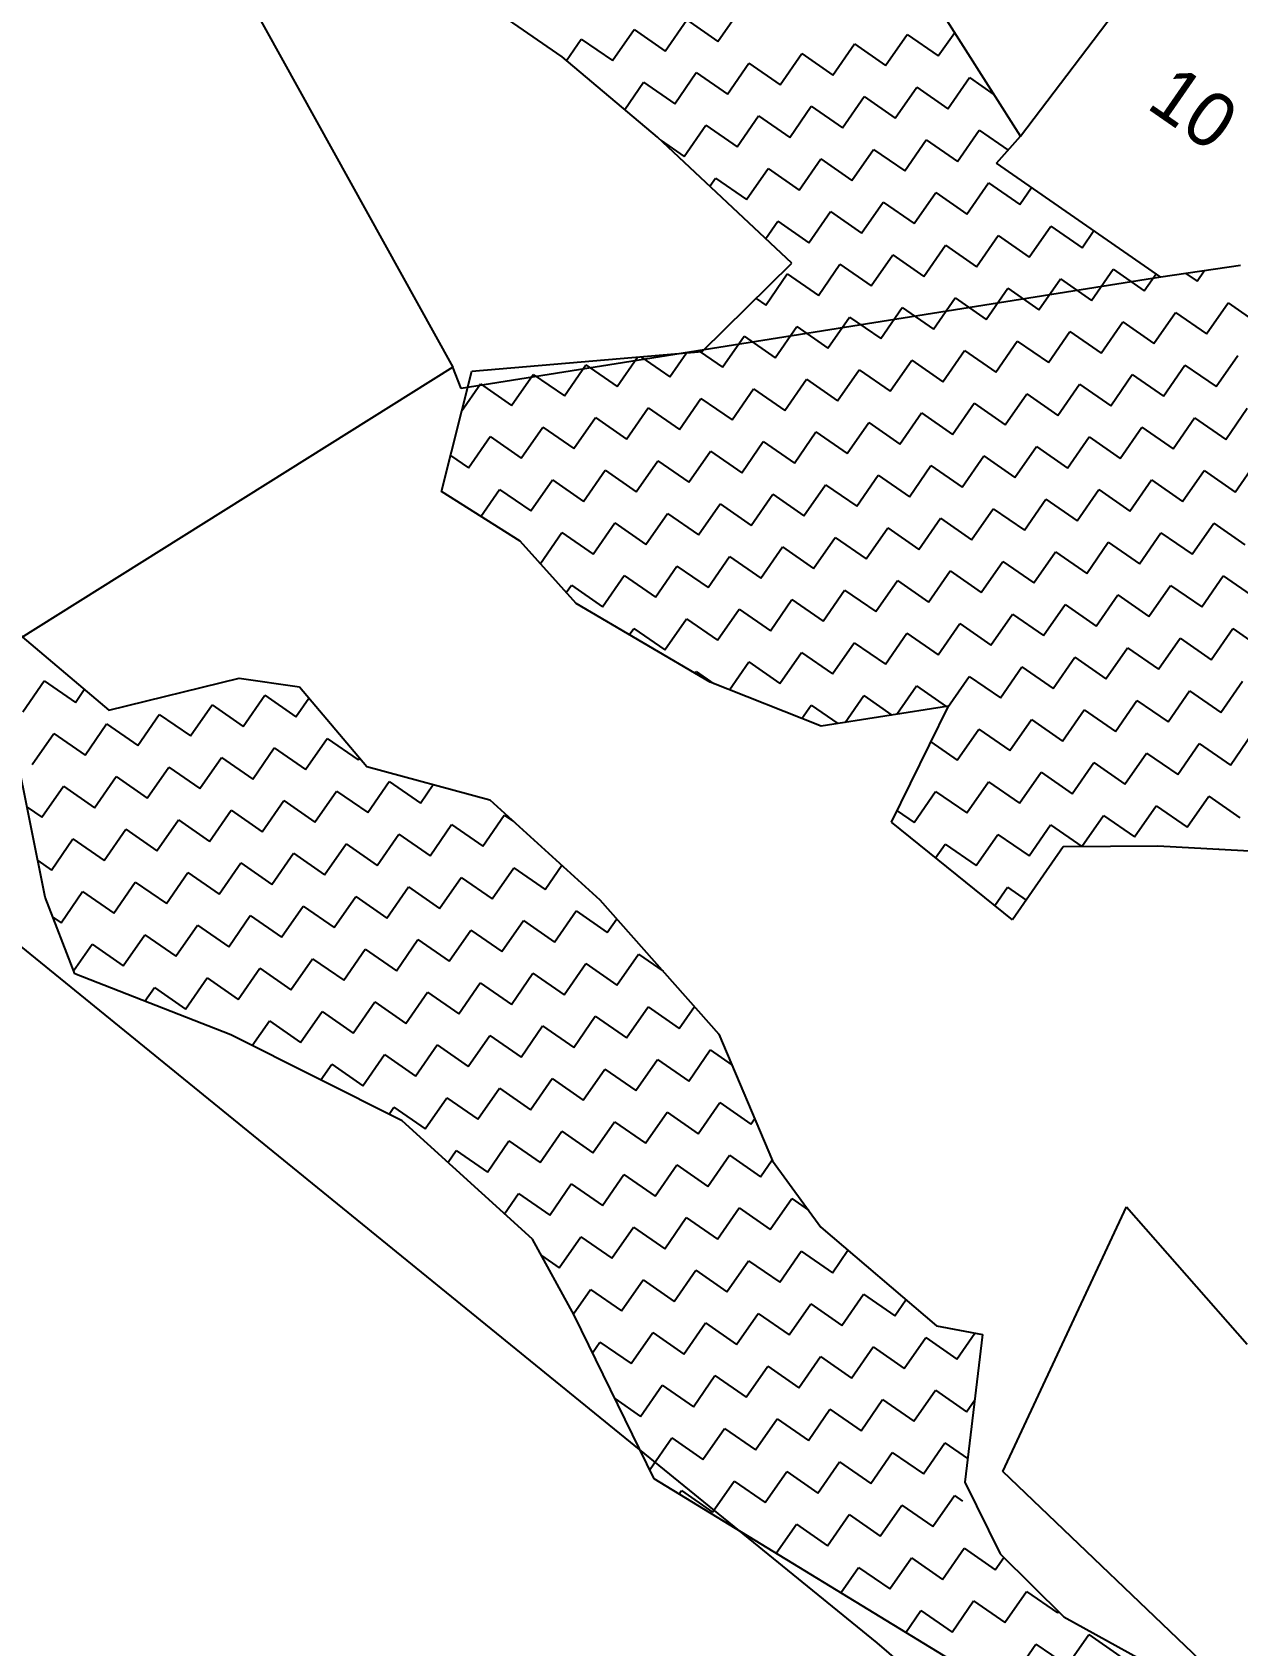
# Model space of a CAD drawing. Header units: metres. Extents: x 282167 to 284586, y 2020907 to 2023042.
# Drawn here: x 282850.8 to 283050.1, y 2021714.5 to 2021981.2 of the extents above; entities that cross this region are included whole.
import ezdxf
from ezdxf.enums import TextEntityAlignment as Align

# ---------------------------------------------------------------- set-up
doc = ezdxf.new("R2010")
doc.units = ezdxf.units.M
doc.header["$MEASUREMENT"] = 0
for name, color, linetype in [('POLY_HATCH', 12, 'Continuous'), ('POLY_PARCEL', 6, 'Continuous'), ('TEXT_PARCEL', 7, 'Continuous'), ('V_BOUND_LINE', 7, 'Continuous')]:
    doc.layers.add(name, color=color, linetype=linetype)
doc.styles.add('TEXT_MAP', font='', dxfattribs={"height": 2.5})
doc.styles.get('TEXT_MAP').set_extended_font_data('Kruti Dev 050')

msp = doc.modelspace()

# ---------------------------------------------------------------- linework, layer by layer
at = {"layer": 'POLY_HATCH'}
for p, q in [((283014.16, 2021964.07), (282987.76, 2022005.72)), ((282938.4, 2021977.18), (282909.43, 2021997.25)), ((282954.16, 2021963.93), (282938.4, 2021977.18)), ((282976.36, 2021943.09), (282954.16, 2021963.93)), ((283010.2, 2021959.59), (283014.16, 2021964.07)), ((283037.32, 2021940.78), (283010.2, 2021959.59)), ((282961.53, 2021928.44), (282976.36, 2021943.09)), ((283050.53, 2021942.67), (283037.32, 2021940.78)), ((282923.45, 2021925.23), (282961.53, 2021928.44)), ((282918.46, 2021905.31), (282923.45, 2021925.23)), ((282931.47, 2021897.08), (282918.46, 2021905.31)), ((282940.7, 2021886.78), (282931.47, 2021897.08)), ((282838.41, 2021890.38), (282863.45, 2021869.14)), ((282962.86, 2021873.77), (282940.7, 2021886.78)), ((282863.45, 2021869.14), (282885.04, 2021874.43)), ((282885.04, 2021874.43), (282894.97, 2021873)), ((282894.97, 2021873), (282906.11, 2021859.83)), ((282981.22, 2021866.5), (282962.86, 2021873.77)), ((283002.24, 2021869.85), (282981.22, 2021866.5)), ((282992.84, 2021850.66), (283002.24, 2021869.85)), ((282852.95, 2021838.24), (282848.05, 2021862.67)), ((282906.11, 2021859.83), (282926.45, 2021854.31)), ((282926.45, 2021854.31), (282944.63, 2021837.81)), ((283012.81, 2021834.48), (282992.84, 2021850.66)), ((283021.2, 2021846.59), (283012.81, 2021834.48)), ((283036.84, 2021846.66), (283021.2, 2021846.59)), ((283062.4, 2021845.3), (283036.84, 2021846.66)), ((282857.85, 2021825.54), (282852.95, 2021838.24)), ((282944.63, 2021837.81), (282964.32, 2021815.6)), ((282883.62, 2021815.48), (282857.85, 2021825.54)), ((282911.98, 2021801.28), (282883.62, 2021815.48)), ((282964.32, 2021815.6), (282973.19, 2021794.65)), ((282933.49, 2021781.7), (282911.98, 2021801.28)), ((282973.19, 2021794.65), (282981.17, 2021783.67)), ((282940.38, 2021769.14), (282933.49, 2021781.7)), ((282981.17, 2021783.67), (283000.25, 2021767.34)), ((282953.58, 2021742.08), (282940.38, 2021769.14)), ((283000.25, 2021767.34), (283007.87, 2021765.95)), ((283007.87, 2021765.95), (283004.95, 2021741.49)), ((283038.49, 2021690.25), (282953.58, 2021742.08)), ((283004.95, 2021741.49), (283010.79, 2021729.66)), ((283010.79, 2021729.66), (283021.31, 2021719.27)), ((283021.31, 2021719.27), (283043.31, 2021707.14))]:
    msp.add_line(p, q, dxfattribs=at)
at = {"layer": 'POLY_HATCH', "linetype": 'Continuous'}
for p, q in [((282964.14, 2021979.72), (282967.7, 2021984.86)), ((282946.71, 2021976.56), (282950.28, 2021981.7)), ((282950.28, 2021981.7), (282955.42, 2021978.14)), ((282955.42, 2021978.14), (282958.99, 2021983.28)), ((282958.99, 2021983.28), (282964.14, 2021979.72)), ((282939.11, 2021976.59), (282941.56, 2021980.12)), ((282941.56, 2021980.12), (282946.71, 2021976.56)), ((282983.14, 2021974.17), (282986.71, 2021979.31)), ((282986.71, 2021979.31), (282991.86, 2021975.75)), ((282991.86, 2021975.75), (282995.42, 2021980.89)), ((282995.42, 2021980.89), (283000.57, 2021977.33)), ((283000.57, 2021977.33), (283003.28, 2021981.23)), ((282965.72, 2021971), (282969.28, 2021976.15)), ((282969.28, 2021976.15), (282974.43, 2021972.58)), ((282974.43, 2021972.58), (282978, 2021977.73)), ((282978, 2021977.73), (282983.14, 2021974.17)), ((282957, 2021969.42), (282960.57, 2021974.57)), ((282960.57, 2021974.57), (282965.72, 2021971)), ((283002.15, 2021968.61), (283005.72, 2021973.76)), ((283005.72, 2021973.76), (283009.81, 2021970.92)), ((282948.74, 2021968.49), (282951.86, 2021972.99)), ((282951.86, 2021972.99), (282957, 2021969.42)), ((282993.44, 2021967.03), (282997, 2021972.18)), ((282997, 2021972.18), (283002.15, 2021968.61)), ((282976.01, 2021963.87), (282979.58, 2021969.02)), ((282979.58, 2021969.02), (282984.72, 2021965.45)), ((282984.72, 2021965.45), (282988.29, 2021970.6)), ((282988.29, 2021970.6), (282993.44, 2021967.03)), ((282958.58, 2021960.71), (282962.15, 2021965.86)), ((282962.15, 2021965.86), (282967.3, 2021962.29)), ((282967.3, 2021962.29), (282970.86, 2021967.44)), ((282970.86, 2021967.44), (282976.01, 2021963.87)), ((282954.78, 2021963.35), (282958.58, 2021960.71)), ((282995.02, 2021958.32), (282998.58, 2021963.47)), ((282998.58, 2021963.47), (283003.73, 2021959.9)), ((283003.73, 2021959.9), (283007.3, 2021965.05)), ((283007.3, 2021965.05), (283012.09, 2021961.73)), ((282977.59, 2021955.16), (282981.16, 2021960.3)), ((282981.16, 2021960.3), (282986.3, 2021956.74)), ((282986.3, 2021956.74), (282989.87, 2021961.89)), ((282989.87, 2021961.89), (282995.02, 2021958.32)), ((282968.88, 2021953.58), (282972.44, 2021958.72)), ((282972.44, 2021958.72), (282977.59, 2021955.16)), ((282962.81, 2021955.81), (282963.73, 2021957.14)), ((282963.73, 2021957.14), (282968.88, 2021953.58)), ((282996.6, 2021949.61), (283000.16, 2021954.75)), ((283000.16, 2021954.75), (283005.31, 2021951.19)), ((283005.31, 2021951.19), (283008.88, 2021956.33)), ((283008.88, 2021956.33), (283014.03, 2021952.77)), ((283014.03, 2021952.77), (283015.98, 2021955.58)), ((282987.89, 2021948.03), (282991.45, 2021953.17)), ((282991.45, 2021953.17), (282996.6, 2021949.61)), ((282972.04, 2021947.15), (282974.02, 2021950.01)), ((282974.02, 2021950.01), (282979.17, 2021946.44)), ((282979.17, 2021946.44), (282982.74, 2021951.59)), ((282982.74, 2021951.59), (282987.89, 2021948.03)), ((283006.89, 2021942.47), (283010.46, 2021947.62)), ((283010.46, 2021947.62), (283015.61, 2021944.05)), ((283015.61, 2021944.05), (283019.17, 2021949.2)), ((283019.17, 2021949.2), (283024.32, 2021945.63)), ((283024.32, 2021945.63), (283026.27, 2021948.45)), ((282989.47, 2021939.31), (282993.03, 2021944.46)), ((282993.03, 2021944.46), (282998.18, 2021940.89)), ((282998.18, 2021940.89), (283001.75, 2021946.04)), ((283001.75, 2021946.04), (283006.89, 2021942.47)), ((282980.75, 2021937.73), (282984.32, 2021942.88)), ((282984.32, 2021942.88), (282989.47, 2021939.31)), ((283025.9, 2021936.92), (283029.47, 2021942.07)), ((283029.47, 2021942.07), (283034.61, 2021938.5)), ((283041.46, 2021941.38), (283043.33, 2021940.08)), ((283043.33, 2021940.08), (283044.53, 2021941.82)), ((282972.04, 2021936.15), (282975.61, 2021941.3)), ((282975.61, 2021941.3), (282980.75, 2021937.73)), ((283008.47, 2021933.76), (283012.04, 2021938.91)), ((283012.04, 2021938.91), (283017.19, 2021935.34)), ((283017.19, 2021935.34), (283020.75, 2021940.49)), ((283020.75, 2021940.49), (283025.9, 2021936.92)), ((283034.61, 2021938.5), (283036.56, 2021941.31)), ((282970.45, 2021937.25), (282972.04, 2021936.15)), ((282999.76, 2021932.18), (283003.33, 2021937.33)), ((283003.33, 2021937.33), (283008.47, 2021933.76)), ((283044.91, 2021931.37), (283048.47, 2021936.52)), ((283048.47, 2021936.52), (283053.62, 2021932.95)), ((282982.33, 2021929.02), (282985.9, 2021934.16)), ((282985.9, 2021934.16), (282991.05, 2021930.6)), ((282991.05, 2021930.6), (282994.61, 2021935.75)), ((282994.61, 2021935.75), (282999.76, 2021932.18)), ((283027.48, 2021928.21), (283031.05, 2021933.36)), ((283031.05, 2021933.36), (283036.19, 2021929.79)), ((283036.19, 2021929.79), (283039.76, 2021934.94)), ((283039.76, 2021934.94), (283044.91, 2021931.37)), ((282964.91, 2021925.86), (282968.47, 2021931)), ((282968.47, 2021931), (282973.62, 2021927.44)), ((282973.62, 2021927.44), (282977.19, 2021932.58)), ((282977.19, 2021932.58), (282982.33, 2021929.02)), ((283018.77, 2021926.63), (283022.33, 2021931.77)), ((283022.33, 2021931.77), (283027.48, 2021928.21)), ((282956.19, 2021924.28), (282958.93, 2021928.22)), ((282961.21, 2021928.41), (282964.91, 2021925.86)), ((283001.34, 2021923.47), (283004.91, 2021928.61)), ((283004.91, 2021928.61), (283010.05, 2021925.05)), ((283010.05, 2021925.05), (283013.62, 2021930.19)), ((283013.62, 2021930.19), (283018.77, 2021926.63)), ((282938.77, 2021921.11), (282942.33, 2021926.26)), ((282942.33, 2021926.26), (282947.48, 2021922.69)), ((282947.48, 2021922.69), (282950.84, 2021927.54)), ((282951.41, 2021927.59), (282956.19, 2021924.28)), ((282983.91, 2021920.3), (282987.48, 2021925.45)), ((282987.48, 2021925.45), (282992.63, 2021921.89)), ((282992.63, 2021921.89), (282996.19, 2021927.03)), ((282996.19, 2021927.03), (283001.34, 2021923.47)), ((283037.78, 2021921.08), (283041.34, 2021926.22)), ((283041.34, 2021926.22), (283046.49, 2021922.66)), ((283046.49, 2021922.66), (283050.05, 2021927.8)), ((282921.79, 2021918.6), (282924.91, 2021923.1)), ((282924.91, 2021923.1), (282930.05, 2021919.53)), ((282930.05, 2021919.53), (282933.62, 2021924.68)), ((282933.62, 2021924.68), (282938.77, 2021921.11)), ((282975.2, 2021918.72), (282978.77, 2021923.87)), ((282978.77, 2021923.87), (282983.91, 2021920.3)), ((283020.35, 2021917.91), (283023.91, 2021923.06)), ((283023.91, 2021923.06), (283029.06, 2021919.49)), ((283029.06, 2021919.49), (283032.63, 2021924.64)), ((283032.63, 2021924.64), (283037.78, 2021921.08)), ((282957.77, 2021915.56), (282961.34, 2021920.71)), ((282961.34, 2021920.71), (282966.49, 2021917.14)), ((282966.49, 2021917.14), (282970.05, 2021922.29)), ((282970.05, 2021922.29), (282975.2, 2021918.72)), ((283011.64, 2021916.33), (283015.2, 2021921.48)), ((283015.2, 2021921.48), (283020.35, 2021917.91)), ((282940.35, 2021912.4), (282943.91, 2021917.55)), ((282943.91, 2021917.55), (282949.06, 2021913.98)), ((282949.06, 2021913.98), (282952.63, 2021919.13)), ((282952.63, 2021919.13), (282957.77, 2021915.56)), ((282994.21, 2021913.17), (282997.77, 2021918.32)), ((282997.77, 2021918.32), (283002.92, 2021914.75)), ((283002.92, 2021914.75), (283006.49, 2021919.9)), ((283006.49, 2021919.9), (283011.64, 2021916.33)), ((283039.36, 2021912.36), (283042.92, 2021917.51)), ((283042.92, 2021917.51), (283048.07, 2021913.94)), ((283048.07, 2021913.94), (283051.64, 2021919.09)), ((282931.63, 2021910.82), (282935.2, 2021915.97)), ((282935.2, 2021915.97), (282940.35, 2021912.4)), ((282976.78, 2021910.01), (282980.35, 2021915.16)), ((282980.35, 2021915.16), (282985.49, 2021911.59)), ((282985.49, 2021911.59), (282989.06, 2021916.74)), ((282989.06, 2021916.74), (282994.21, 2021913.17)), ((283030.64, 2021910.78), (283034.21, 2021915.93)), ((283034.21, 2021915.93), (283039.36, 2021912.36)), ((282922.92, 2021909.24), (282926.49, 2021914.39)), ((282926.49, 2021914.39), (282931.63, 2021910.82)), ((282968.07, 2021908.43), (282971.63, 2021913.58)), ((282971.63, 2021913.58), (282976.78, 2021910.01)), ((283013.22, 2021907.62), (283016.78, 2021912.77)), ((283016.78, 2021912.77), (283021.93, 2021909.2)), ((283021.93, 2021909.2), (283025.5, 2021914.35)), ((283025.5, 2021914.35), (283030.64, 2021910.78)), ((282919.96, 2021911.29), (282922.92, 2021909.24)), ((282950.64, 2021905.27), (282954.21, 2021910.41)), ((282954.21, 2021910.41), (282959.35, 2021906.85)), ((282959.35, 2021906.85), (282962.92, 2021912)), ((282962.92, 2021912), (282968.07, 2021908.43)), ((282995.79, 2021904.46), (282999.36, 2021909.61)), ((282999.36, 2021909.61), (283004.5, 2021906.04)), ((283004.5, 2021906.04), (283008.07, 2021911.19)), ((283008.07, 2021911.19), (283013.22, 2021907.62)), ((283049.65, 2021905.23), (283053.22, 2021910.38)), ((282933.21, 2021902.11), (282936.78, 2021907.25)), ((282936.78, 2021907.25), (282941.93, 2021903.69)), ((282941.93, 2021903.69), (282945.49, 2021908.83)), ((282945.49, 2021908.83), (282950.64, 2021905.27)), ((282987.08, 2021902.88), (282990.64, 2021908.02)), ((282990.64, 2021908.02), (282995.79, 2021904.46)), ((283032.22, 2021902.07), (283035.79, 2021907.22)), ((283035.79, 2021907.22), (283040.94, 2021903.65)), ((283040.94, 2021903.65), (283044.5, 2021908.8)), ((283044.5, 2021908.8), (283049.65, 2021905.23)), ((282924.96, 2021901.19), (282928.07, 2021905.67)), ((282928.07, 2021905.67), (282933.21, 2021902.11)), ((282969.65, 2021899.72), (282973.22, 2021904.86)), ((282973.22, 2021904.86), (282978.36, 2021901.3)), ((282978.36, 2021901.3), (282981.93, 2021906.44)), ((282981.93, 2021906.44), (282987.08, 2021902.88)), ((283014.8, 2021898.91), (283018.36, 2021904.05)), ((283018.36, 2021904.05), (283023.51, 2021900.49)), ((283023.51, 2021900.49), (283027.08, 2021905.63)), ((283027.08, 2021905.63), (283032.22, 2021902.07)), ((282952.22, 2021896.55), (282955.79, 2021901.7)), ((282955.79, 2021901.7), (282960.94, 2021898.14)), ((282960.94, 2021898.14), (282964.5, 2021903.28)), ((282964.5, 2021903.28), (282969.65, 2021899.72)), ((283006.08, 2021897.33), (283009.65, 2021902.47)), ((283009.65, 2021902.47), (283014.8, 2021898.91)), ((282943.51, 2021894.97), (282947.08, 2021900.12)), ((282947.08, 2021900.12), (282952.22, 2021896.55)), ((282988.66, 2021894.16), (282992.22, 2021899.31)), ((282992.22, 2021899.31), (282997.37, 2021895.74)), ((282997.37, 2021895.74), (283000.94, 2021900.89)), ((283000.94, 2021900.89), (283006.08, 2021897.33)), ((283042.52, 2021894.94), (283046.08, 2021900.08)), ((283046.08, 2021900.08), (283051.23, 2021896.52)), ((282934.8, 2021893.39), (282938.36, 2021898.54)), ((282938.36, 2021898.54), (282943.51, 2021894.97)), ((282971.23, 2021891), (282974.8, 2021896.15)), ((282974.8, 2021896.15), (282979.94, 2021892.58)), ((282979.94, 2021892.58), (282983.51, 2021897.73)), ((282983.51, 2021897.73), (282988.66, 2021894.16)), ((283025.09, 2021891.77), (283028.66, 2021896.92)), ((283028.66, 2021896.92), (283033.8, 2021893.35)), ((283033.8, 2021893.35), (283037.37, 2021898.5)), ((283037.37, 2021898.5), (283042.52, 2021894.94)), ((282934.74, 2021893.43), (282934.8, 2021893.39)), ((282962.52, 2021889.42), (282966.08, 2021894.57)), ((282966.08, 2021894.57), (282971.23, 2021891)), ((283007.66, 2021888.61), (283011.23, 2021893.76)), ((283011.23, 2021893.76), (283016.38, 2021890.19)), ((283016.38, 2021890.19), (283019.94, 2021895.34)), ((283019.94, 2021895.34), (283025.09, 2021891.77)), ((282945.09, 2021886.26), (282948.66, 2021891.41)), ((282948.66, 2021891.41), (282953.8, 2021887.84)), ((282953.8, 2021887.84), (282957.37, 2021892.99)), ((282957.37, 2021892.99), (282962.52, 2021889.42)), ((282998.95, 2021887.03), (283002.52, 2021892.18)), ((283002.52, 2021892.18), (283007.66, 2021888.61)), ((283044.1, 2021886.22), (283047.66, 2021891.37)), ((283047.66, 2021891.37), (283052.81, 2021887.8)), ((282939.08, 2021888.59), (282939.94, 2021889.83)), ((282939.94, 2021889.83), (282945.09, 2021886.26)), ((282981.52, 2021883.87), (282985.09, 2021889.02)), ((282985.09, 2021889.02), (282990.24, 2021885.45)), ((282990.24, 2021885.45), (282993.8, 2021890.6)), ((282993.8, 2021890.6), (282998.95, 2021887.03)), ((283026.67, 2021883.06), (283030.24, 2021888.21)), ((283030.24, 2021888.21), (283035.38, 2021884.64)), ((283035.38, 2021884.64), (283038.95, 2021889.79)), ((283038.95, 2021889.79), (283044.1, 2021886.22)), ((282964.1, 2021880.71), (282967.66, 2021885.86)), ((282967.66, 2021885.86), (282972.81, 2021882.29)), ((282972.81, 2021882.29), (282976.38, 2021887.44)), ((282976.38, 2021887.44), (282981.52, 2021883.87)), ((283017.96, 2021881.48), (283021.52, 2021886.63)), ((283021.52, 2021886.63), (283026.67, 2021883.06)), ((282949.49, 2021881.62), (282950.24, 2021882.69)), ((282950.24, 2021882.69), (282955.38, 2021879.13)), ((282955.38, 2021879.13), (282958.95, 2021884.27)), ((282958.95, 2021884.27), (282964.1, 2021880.71)), ((283000.53, 2021878.32), (283004.1, 2021883.47)), ((283004.1, 2021883.47), (283009.24, 2021879.9)), ((283009.24, 2021879.9), (283012.81, 2021885.05)), ((283012.81, 2021885.05), (283017.96, 2021881.48)), ((283045.68, 2021877.51), (283049.25, 2021882.66)), ((283049.25, 2021882.66), (283054.39, 2021879.09)), ((282983.1, 2021875.16), (282986.67, 2021880.3)), ((282986.67, 2021880.3), (282991.82, 2021876.74)), ((282991.82, 2021876.74), (282995.38, 2021881.88)), ((282995.38, 2021881.88), (283000.53, 2021878.32)), ((283036.97, 2021875.93), (283040.53, 2021881.07)), ((283040.53, 2021881.07), (283045.68, 2021877.51)), ((282974.39, 2021873.58), (282977.96, 2021878.72)), ((282977.96, 2021878.72), (282983.1, 2021875.16)), ((283019.54, 2021872.77), (283023.11, 2021877.91)), ((283023.11, 2021877.91), (283028.25, 2021874.35)), ((283028.25, 2021874.35), (283031.82, 2021879.49)), ((283031.82, 2021879.49), (283036.97, 2021875.93)), ((282960.32, 2021875.26), (282960.53, 2021875.56)), ((282960.53, 2021875.56), (282963.46, 2021873.53)), ((282966.04, 2021872.51), (282969.24, 2021877.14)), ((282969.24, 2021877.14), (282974.39, 2021873.58)), ((283002.15, 2021869.65), (283005.68, 2021874.75)), ((283005.68, 2021874.75), (283010.83, 2021871.19)), ((283010.83, 2021871.19), (283014.39, 2021876.33)), ((283014.39, 2021876.33), (283019.54, 2021872.77)), ((282849.24, 2021868.87), (282852.81, 2021874.02)), ((282852.81, 2021874.02), (282857.96, 2021870.45)), ((282857.96, 2021870.45), (282859.42, 2021872.56)), ((282993.73, 2021868.5), (282996.97, 2021873.17)), ((282996.97, 2021873.17), (283001.85, 2021869.79)), ((283038.55, 2021867.21), (283042.11, 2021872.36)), ((283042.11, 2021872.36), (283047.26, 2021868.8)), ((283047.26, 2021868.8), (283050.83, 2021873.94)), ((282876.96, 2021864.9), (282880.53, 2021870.05)), ((282880.53, 2021870.05), (282885.68, 2021866.48)), ((282885.68, 2021866.48), (282889.24, 2021871.63)), ((282889.24, 2021871.63), (282894.39, 2021868.06)), ((282894.39, 2021868.06), (282896.53, 2021871.15)), ((282977.99, 2021867.78), (282979.54, 2021870.01)), ((282979.54, 2021870.01), (282983.97, 2021866.94)), ((282985.16, 2021867.13), (282988.25, 2021871.59)), ((282988.25, 2021871.59), (282992.91, 2021868.36)), ((283029.83, 2021865.63), (283033.4, 2021870.78)), ((283033.4, 2021870.78), (283038.55, 2021867.21)), ((282859.54, 2021861.74), (282863.1, 2021866.89)), ((282863.1, 2021866.89), (282868.25, 2021863.32)), ((282868.25, 2021863.32), (282871.82, 2021868.47)), ((282871.82, 2021868.47), (282876.96, 2021864.9)), ((283012.41, 2021862.47), (283015.97, 2021867.62)), ((283015.97, 2021867.62), (283021.12, 2021864.05)), ((283021.12, 2021864.05), (283024.69, 2021869.2)), ((283024.69, 2021869.2), (283029.83, 2021865.63)), ((282850.82, 2021860.16), (282854.39, 2021865.31)), ((282854.39, 2021865.31), (282859.54, 2021861.74)), ((282895.97, 2021859.35), (282899.54, 2021864.5)), ((282899.54, 2021864.5), (282904.68, 2021860.93)), ((283003.69, 2021860.89), (283007.26, 2021866.04)), ((283007.26, 2021866.04), (283012.41, 2021862.47)), ((283048.84, 2021860.08), (283052.41, 2021865.23)), ((282878.54, 2021856.19), (282882.11, 2021861.33)), ((282882.11, 2021861.33), (282887.26, 2021857.77)), ((282887.26, 2021857.77), (282890.82, 2021862.92)), ((282890.82, 2021862.92), (282895.97, 2021859.35)), ((282999.33, 2021863.91), (283003.69, 2021860.89)), ((283031.41, 2021856.92), (283034.98, 2021862.07)), ((283034.98, 2021862.07), (283040.13, 2021858.5)), ((283040.13, 2021858.5), (283043.69, 2021863.65)), ((283043.69, 2021863.65), (283048.84, 2021860.08)), ((282869.83, 2021854.61), (282873.4, 2021859.75)), ((282873.4, 2021859.75), (282878.54, 2021856.19)), ((282904.68, 2021860.93), (282904.91, 2021861.25)), ((283013.99, 2021853.76), (283017.55, 2021858.91)), ((283017.55, 2021858.91), (283022.7, 2021855.34)), ((283022.7, 2021855.34), (283026.27, 2021860.49)), ((283026.27, 2021860.49), (283031.41, 2021856.92)), ((282852.4, 2021851.45), (282855.97, 2021856.59)), ((282855.97, 2021856.59), (282861.12, 2021853.03)), ((282861.12, 2021853.03), (282864.68, 2021858.17)), ((282864.68, 2021858.17), (282869.83, 2021854.61)), ((282906.27, 2021852.22), (282909.83, 2021857.36)), ((282909.83, 2021857.36), (282914.98, 2021853.8)), ((282914.98, 2021853.8), (282917.09, 2021856.85)), ((283005.27, 2021852.18), (283008.84, 2021857.33)), ((283008.84, 2021857.33), (283013.99, 2021853.76)), ((282888.84, 2021849.05), (282892.4, 2021854.2)), ((282892.4, 2021854.2), (282897.55, 2021850.64)), ((282897.55, 2021850.64), (282901.12, 2021855.78)), ((282901.12, 2021855.78), (282906.27, 2021852.22)), ((282996.56, 2021850.6), (283000.13, 2021855.74)), ((283000.13, 2021855.74), (283005.27, 2021852.18)), ((283032.99, 2021848.21), (283036.56, 2021853.35)), ((283036.56, 2021853.35), (283041.71, 2021849.79)), ((283041.71, 2021849.79), (283045.27, 2021854.93)), ((283045.27, 2021854.93), (283050.42, 2021851.37)), ((282849.96, 2021853.14), (282852.4, 2021851.45)), ((282871.41, 2021845.89), (282874.98, 2021851.04)), ((282874.98, 2021851.04), (282880.12, 2021847.47)), ((282880.12, 2021847.47), (282883.69, 2021852.62)), ((282883.69, 2021852.62), (282888.84, 2021849.05)), ((282925.27, 2021846.66), (282928.84, 2021851.81)), ((282928.84, 2021851.81), (282930.37, 2021850.75)), ((282993.76, 2021852.54), (282996.56, 2021850.6)), ((283024.28, 2021846.63), (283027.85, 2021851.77)), ((283027.85, 2021851.77), (283032.99, 2021848.21)), ((282862.7, 2021844.31), (282866.26, 2021849.46)), ((282866.26, 2021849.46), (282871.41, 2021845.89)), ((282907.85, 2021843.5), (282911.41, 2021848.65)), ((282911.41, 2021848.65), (282916.56, 2021845.08)), ((282916.56, 2021845.08), (282920.13, 2021850.23)), ((282920.13, 2021850.23), (282925.27, 2021846.66)), ((283006.85, 2021843.46), (283010.42, 2021848.61)), ((283010.42, 2021848.61), (283015.57, 2021845.05)), ((283015.57, 2021845.05), (283019.13, 2021850.19)), ((283019.13, 2021850.19), (283024.28, 2021846.63)), ((282853.98, 2021842.73), (282857.55, 2021847.88)), ((282857.55, 2021847.88), (282862.7, 2021844.31)), ((282890.42, 2021840.34), (282893.99, 2021845.49)), ((282893.99, 2021845.49), (282899.13, 2021841.92)), ((282899.13, 2021841.92), (282902.7, 2021847.07)), ((282902.7, 2021847.07), (282907.85, 2021843.5)), ((283000.13, 2021844.76), (283001.71, 2021847.03)), ((283001.71, 2021847.03), (283006.85, 2021843.46)), ((283046.79, 2021846.13), (283046.85, 2021846.22)), ((283046.85, 2021846.22), (283047, 2021846.12)), ((282851.74, 2021844.29), (282853.98, 2021842.73)), ((282881.71, 2021838.76), (282885.27, 2021843.91)), ((282885.27, 2021843.91), (282890.42, 2021840.34)), ((282926.85, 2021837.95), (282930.42, 2021843.1)), ((282930.42, 2021843.1), (282935.57, 2021839.53)), ((282935.57, 2021839.53), (282938.33, 2021843.53)), ((282864.28, 2021835.6), (282867.85, 2021840.75)), ((282867.85, 2021840.75), (282872.99, 2021837.18)), ((282872.99, 2021837.18), (282876.56, 2021842.33)), ((282876.56, 2021842.33), (282881.71, 2021838.76)), ((282918.14, 2021836.37), (282921.71, 2021841.52)), ((282921.71, 2021841.52), (282926.85, 2021837.95)), ((282855.57, 2021834.02), (282859.13, 2021839.17)), ((282859.13, 2021839.17), (282864.28, 2021835.6)), ((282900.71, 2021833.21), (282904.28, 2021838.36)), ((282904.28, 2021838.36), (282909.43, 2021834.79)), ((282909.43, 2021834.79), (282912.99, 2021839.94)), ((282912.99, 2021839.94), (282918.14, 2021836.37)), ((283009.89, 2021836.85), (283012, 2021839.9)), ((283012, 2021839.9), (283015.09, 2021837.76)), ((282854.22, 2021834.95), (282855.57, 2021834.02)), ((282883.29, 2021830.05), (282886.85, 2021835.19)), ((282886.85, 2021835.19), (282892, 2021831.63)), ((282892, 2021831.63), (282895.57, 2021836.78)), ((282895.57, 2021836.78), (282900.71, 2021833.21)), ((282937.15, 2021830.82), (282940.71, 2021835.97)), ((282940.71, 2021835.97), (282945.86, 2021832.4)), ((282945.86, 2021832.4), (282947.43, 2021834.66)), ((282865.86, 2021826.89), (282869.43, 2021832.03)), ((282869.43, 2021832.03), (282874.57, 2021828.47)), ((282874.57, 2021828.47), (282878.14, 2021833.61)), ((282878.14, 2021833.61), (282883.29, 2021830.05)), ((282919.72, 2021827.66), (282923.29, 2021832.8)), ((282923.29, 2021832.8), (282928.43, 2021829.24)), ((282928.43, 2021829.24), (282932, 2021834.38)), ((282932, 2021834.38), (282937.15, 2021830.82)), ((282857.66, 2021826.05), (282860.71, 2021830.45)), ((282860.71, 2021830.45), (282865.86, 2021826.89)), ((282902.29, 2021824.5), (282905.86, 2021829.64)), ((282905.86, 2021829.64), (282911.01, 2021826.08)), ((282911.01, 2021826.08), (282914.57, 2021831.22)), ((282914.57, 2021831.22), (282919.72, 2021827.66)), ((282893.58, 2021822.91), (282897.15, 2021828.06)), ((282897.15, 2021828.06), (282902.29, 2021824.5)), ((282938.73, 2021822.11), (282942.29, 2021827.25)), ((282942.29, 2021827.25), (282947.44, 2021823.69)), ((282947.44, 2021823.69), (282951.01, 2021828.83)), ((282951.01, 2021828.83), (282955.12, 2021825.99)), ((282876.15, 2021819.75), (282879.72, 2021824.9)), ((282879.72, 2021824.9), (282884.87, 2021821.33)), ((282884.87, 2021821.33), (282888.43, 2021826.48)), ((282888.43, 2021826.48), (282893.58, 2021822.91)), ((282921.3, 2021818.94), (282924.87, 2021824.09)), ((282924.87, 2021824.09), (282930.01, 2021820.52)), ((282930.01, 2021820.52), (282933.58, 2021825.67)), ((282933.58, 2021825.67), (282938.73, 2021822.11)), ((282869.42, 2021821.03), (282871.01, 2021823.32)), ((282871.01, 2021823.32), (282876.15, 2021819.75)), ((282912.59, 2021817.36), (282916.15, 2021822.51)), ((282916.15, 2021822.51), (282921.3, 2021818.94)), ((282895.16, 2021814.2), (282898.73, 2021819.35)), ((282898.73, 2021819.35), (282903.87, 2021815.78)), ((282903.87, 2021815.78), (282907.44, 2021820.93)), ((282907.44, 2021820.93), (282912.59, 2021817.36)), ((282949.02, 2021814.97), (282952.59, 2021820.12)), ((282952.59, 2021820.12), (282957.74, 2021816.55)), ((282957.74, 2021816.55), (282960.26, 2021820.19)), ((282887.19, 2021813.69), (282890.01, 2021817.77)), ((282890.01, 2021817.77), (282895.16, 2021814.2)), ((282931.6, 2021811.81), (282935.16, 2021816.96)), ((282935.16, 2021816.96), (282940.31, 2021813.39)), ((282940.31, 2021813.39), (282943.88, 2021818.54)), ((282943.88, 2021818.54), (282949.02, 2021814.97)), ((282914.17, 2021808.65), (282917.74, 2021813.8)), ((282917.74, 2021813.8), (282922.88, 2021810.23)), ((282922.88, 2021810.23), (282926.45, 2021815.38)), ((282926.45, 2021815.38), (282931.6, 2021811.81)), ((282898.5, 2021808.03), (282900.31, 2021810.64)), ((282900.31, 2021810.64), (282905.46, 2021807.07)), ((282905.46, 2021807.07), (282909.02, 2021812.22)), ((282909.02, 2021812.22), (282914.17, 2021808.65)), ((282950.6, 2021806.26), (282954.17, 2021811.41)), ((282954.17, 2021811.41), (282959.32, 2021807.84)), ((282959.32, 2021807.84), (282962.88, 2021812.99)), ((282962.88, 2021812.99), (282966.49, 2021810.49)), ((282933.18, 2021803.1), (282936.74, 2021808.24)), ((282936.74, 2021808.24), (282941.89, 2021804.68)), ((282941.89, 2021804.68), (282945.46, 2021809.83)), ((282945.46, 2021809.83), (282950.6, 2021806.26)), ((282924.46, 2021801.52), (282928.03, 2021806.66)), ((282928.03, 2021806.66), (282933.18, 2021803.1)), ((282909.81, 2021802.37), (282910.6, 2021803.5)), ((282910.6, 2021803.5), (282915.75, 2021799.94)), ((282915.75, 2021799.94), (282919.32, 2021805.08)), ((282919.32, 2021805.08), (282924.46, 2021801.52)), ((282952.18, 2021797.55), (282955.75, 2021802.69)), ((282955.75, 2021802.69), (282960.9, 2021799.13)), ((282960.9, 2021799.13), (282964.46, 2021804.27)), ((282964.46, 2021804.27), (282969.61, 2021800.71)), ((282943.47, 2021795.97), (282947.04, 2021801.11)), ((282947.04, 2021801.11), (282952.18, 2021797.55)), ((282969.61, 2021800.71), (282970.24, 2021801.62)), ((282926.04, 2021792.8), (282929.61, 2021797.95)), ((282929.61, 2021797.95), (282934.76, 2021794.38)), ((282934.76, 2021794.38), (282938.32, 2021799.53)), ((282938.32, 2021799.53), (282943.47, 2021795.97)), ((282919.54, 2021794.4), (282920.9, 2021796.37)), ((282920.9, 2021796.37), (282926.04, 2021792.8)), ((282962.48, 2021790.41), (282966.04, 2021795.56)), ((282966.04, 2021795.56), (282971.19, 2021791.99)), ((282971.19, 2021791.99), (282973.13, 2021794.8)), ((282945.05, 2021787.25), (282948.62, 2021792.4)), ((282948.62, 2021792.4), (282953.76, 2021788.83)), ((282953.76, 2021788.83), (282957.33, 2021793.98)), ((282957.33, 2021793.98), (282962.48, 2021790.41)), ((282936.34, 2021785.67), (282939.9, 2021790.82)), ((282939.9, 2021790.82), (282945.05, 2021787.25)), ((282928.88, 2021785.9), (282931.19, 2021789.24)), ((282931.19, 2021789.24), (282936.34, 2021785.67)), ((282964.06, 2021781.7), (282967.63, 2021786.85)), ((282967.63, 2021786.85), (282972.77, 2021783.28)), ((282972.77, 2021783.28), (282976.34, 2021788.43)), ((282976.34, 2021788.43), (282979.12, 2021786.5)), ((282955.35, 2021780.12), (282958.91, 2021785.27)), ((282958.91, 2021785.27), (282964.06, 2021781.7)), ((282937.92, 2021776.96), (282941.48, 2021782.1)), ((282941.48, 2021782.1), (282946.63, 2021778.54)), ((282946.63, 2021778.54), (282950.2, 2021783.69)), ((282950.2, 2021783.69), (282955.35, 2021780.12)), ((282934.97, 2021779), (282937.92, 2021776.96)), ((282974.35, 2021774.57), (282977.92, 2021779.71)), ((282977.92, 2021779.71), (282983.07, 2021776.15)), ((282983.07, 2021776.15), (282985.63, 2021779.85)), ((282956.93, 2021771.41), (282960.49, 2021776.55)), ((282960.49, 2021776.55), (282965.64, 2021772.99)), ((282965.64, 2021772.99), (282969.21, 2021778.13)), ((282969.21, 2021778.13), (282974.35, 2021774.57)), ((282940.26, 2021769.35), (282943.07, 2021773.39)), ((282943.07, 2021773.39), (282948.21, 2021769.83)), ((282948.21, 2021769.83), (282951.78, 2021774.97)), ((282951.78, 2021774.97), (282956.93, 2021771.41)), ((282975.93, 2021765.85), (282979.5, 2021771)), ((282979.5, 2021771), (282984.65, 2021767.43)), ((282984.65, 2021767.43), (282988.21, 2021772.58)), ((282988.21, 2021772.58), (282993.36, 2021769.02)), ((282993.36, 2021769.02), (282995.2, 2021771.67)), ((282967.22, 2021764.27), (282970.79, 2021769.42)), ((282970.79, 2021769.42), (282975.93, 2021765.85)), ((282949.79, 2021761.11), (282953.36, 2021766.26)), ((282953.36, 2021766.26), (282958.51, 2021762.69)), ((282958.51, 2021762.69), (282962.07, 2021767.84)), ((282962.07, 2021767.84), (282967.22, 2021764.27)), ((282994.94, 2021760.3), (282998.51, 2021765.45)), ((282998.51, 2021765.45), (283003.65, 2021761.88)), ((283003.65, 2021761.88), (283006.63, 2021766.18)), ((282943.42, 2021762.91), (282944.65, 2021764.68)), ((282944.65, 2021764.68), (282949.79, 2021761.11)), ((282986.23, 2021758.72), (282989.79, 2021763.87)), ((282989.79, 2021763.87), (282994.94, 2021760.3)), ((282968.8, 2021755.56), (282972.37, 2021760.71)), ((282972.37, 2021760.71), (282977.51, 2021757.14)), ((282977.51, 2021757.14), (282981.08, 2021762.29)), ((282981.08, 2021762.29), (282986.23, 2021758.72)), ((282951.37, 2021752.4), (282954.94, 2021757.55)), ((282954.94, 2021757.55), (282960.09, 2021753.98)), ((282960.09, 2021753.98), (282963.65, 2021759.13)), ((282963.65, 2021759.13), (282968.8, 2021755.56)), ((282947.1, 2021755.36), (282951.37, 2021752.4)), ((282987.81, 2021750.01), (282991.37, 2021755.16)), ((282991.37, 2021755.16), (282996.52, 2021751.59)), ((282996.52, 2021751.59), (283000.09, 2021756.74)), ((283000.09, 2021756.74), (283005.24, 2021753.17)), ((283005.24, 2021753.17), (283006.58, 2021755.11)), ((282970.38, 2021746.85), (282973.95, 2021751.99)), ((282973.95, 2021751.99), (282979.1, 2021748.43)), ((282979.1, 2021748.43), (282982.66, 2021753.57)), ((282982.66, 2021753.57), (282987.81, 2021750.01)), ((282961.67, 2021745.27), (282965.23, 2021750.41)), ((282965.23, 2021750.41), (282970.38, 2021746.85)), ((282952.96, 2021743.68), (282956.52, 2021748.83)), ((282956.52, 2021748.83), (282961.67, 2021745.27)), ((282998.1, 2021742.88), (283001.67, 2021748.02)), ((283001.67, 2021748.02), (283005.42, 2021745.42)), ((282980.68, 2021739.71), (282984.24, 2021744.86)), ((282984.24, 2021744.86), (282989.39, 2021741.29)), ((282989.39, 2021741.29), (282992.96, 2021746.44)), ((282992.96, 2021746.44), (282998.1, 2021742.88)), ((282952.72, 2021743.85), (282952.96, 2021743.68)), ((282963.25, 2021736.55), (282966.82, 2021741.7)), ((282966.82, 2021741.7), (282971.96, 2021738.13)), ((282971.96, 2021738.13), (282975.53, 2021743.28)), ((282975.53, 2021743.28), (282980.68, 2021739.71)), ((282957.71, 2021739.56), (282958.1, 2021740.12)), ((282958.1, 2021740.12), (282963.25, 2021736.55)), ((282999.68, 2021734.16), (283003.25, 2021739.31)), ((283003.25, 2021739.31), (283004.58, 2021738.39)), ((282982.26, 2021731), (282985.82, 2021736.15)), ((282985.82, 2021736.15), (282990.97, 2021732.58)), ((282990.97, 2021732.58), (282994.54, 2021737.73)), ((282994.54, 2021737.73), (282999.68, 2021734.16)), ((282973.77, 2021729.75), (282977.11, 2021734.57)), ((282977.11, 2021734.57), (282982.26, 2021731)), ((283001.26, 2021725.45), (283004.83, 2021730.6)), ((283004.83, 2021730.6), (283009.98, 2021727.03)), ((282992.55, 2021723.87), (282996.12, 2021729.01)), ((282996.12, 2021729.01), (283001.26, 2021725.45)), ((283009.98, 2021727.03), (283011.39, 2021729.06)), ((282984.48, 2021723.22), (282987.4, 2021727.43)), ((282987.4, 2021727.43), (282992.55, 2021723.87)), ((283011.56, 2021718.32), (283015.12, 2021723.46)), ((283015.12, 2021723.46), (283020.27, 2021719.9)), ((282995.19, 2021716.68), (282997.7, 2021720.3)), ((282997.7, 2021720.3), (283002.84, 2021716.74)), ((283002.84, 2021716.74), (283006.41, 2021721.88)), ((283006.41, 2021721.88), (283011.56, 2021718.32)), ((283020.27, 2021719.9), (283020.44, 2021720.14)), ((283013.14, 2021709.6), (283016.71, 2021714.75)), ((283016.71, 2021714.75), (283021.85, 2021711.18)), ((283021.85, 2021711.18), (283025.42, 2021716.33)), ((283025.42, 2021716.33), (283030.57, 2021712.76))]:
    msp.add_line(p, q, dxfattribs=at)
at = {"layer": 'POLY_PARCEL'}
for p, q in [((282811.76, 2022122.04), (282920.32, 2021925.87)), ((283014.16, 2021964.07), (282987.76, 2022005.72)), ((283014.16, 2021964.07), (283040.29, 2021998.5)), ((283010.2, 2021959.59), (283014.16, 2021964.07)), ((283037.32, 2021940.78), (283010.2, 2021959.59)), ((283050.53, 2021942.67), (283037.32, 2021940.78)), ((283037.32, 2021940.78), (282921.71, 2021922.36)), ((282920.32, 2021925.87), (282818.4, 2021861.97)), ((282921.71, 2021922.36), (282920.32, 2021925.87)), ((283011.25, 2021743.28), (283031.65, 2021787.06)), ((283031.65, 2021787.06), (283051.59, 2021764.33)), ((283078.99, 2021678.51), (283011.25, 2021743.28))]:
    msp.add_line(p, q, dxfattribs=at)
at = {"layer": 'V_BOUND_LINE'}
for p, q in [((282990.47, 2021714.93), (282825.32, 2021849.35)), ((283047.44, 2021666.29), (282990.47, 2021714.93))]:
    msp.add_line(p, q, dxfattribs=at)

# ---------------------------------------------------------------- texts
at = {"layer": 'TEXT_PARCEL', "style": 'TEXT_MAP'}
msp.add_text('10', height=9.017, rotation=325.2826, dxfattribs=at).set_placement((283042.81, 2021968.76), align=Align.MIDDLE)

doc.saveas('drawing.dxf')
